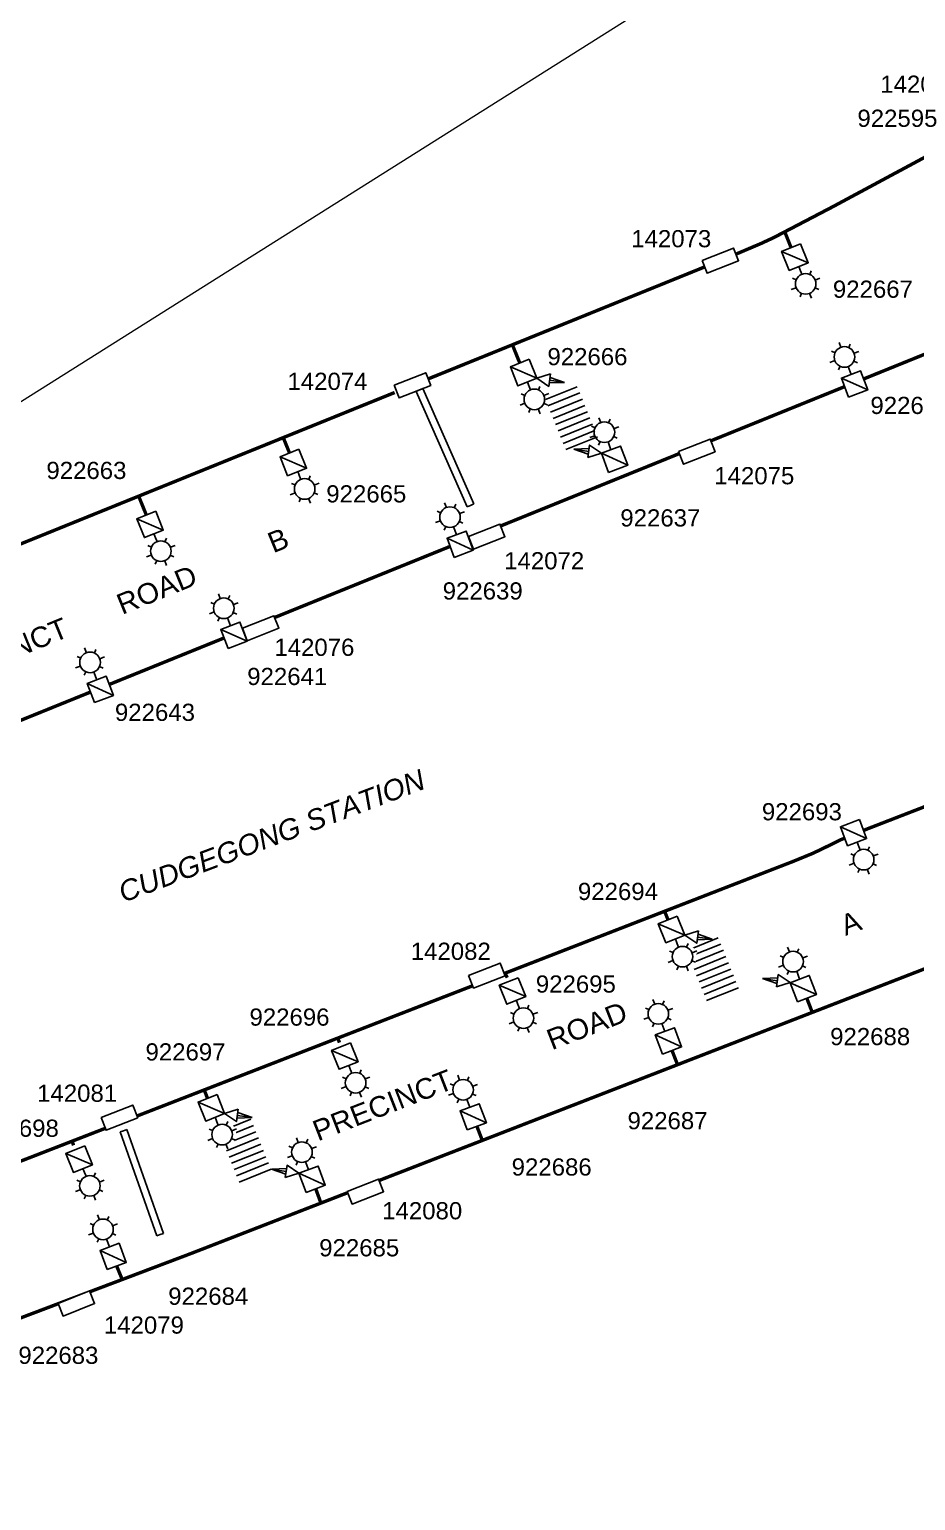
# Model space of a CAD drawing. Header units: metres. Extents: x 303957 to 307239, y 6268736 to 6272503.
# Drawn here: x 305826.3 to 305955.3, y 6269952.7 to 6270166.8 of the extents above; entities that cross this region are included whole.
import ezdxf
from ezdxf.enums import TextEntityAlignment as Align

# ---------------------------------------------------------------- set-up
doc = ezdxf.new("R2010")
doc.units = ezdxf.units.M
doc.linetypes.add('IE Trench LV', pattern=[6.5, 5, -1.5])
doc.layers.get('0').update_dxf_attribs({"color": 6})
doc.layers.add('Cadastre Land Parcels_SP_EXT', color=9, linetype='Continuous', lineweight=5)
doc.layers.add('Cadastre Roads_SP_EXT', color=9, linetype='Continuous', lineweight=5)
for name, color, linetype in [('Duct_SP_NEW', 2, 'Continuous'), ('Equip_SP_SL_NEW', 2, 'Continuous'), ('Notes_SP_MISC', 7, 'Continuous'), ('SupportsUG_SP_LV_NEW', 2, 'Continuous'), ('SupportsUG_SP_LV_SL_NEW', 2, 'Continuous'), ('Trench_SP_NEW', 2, 'Continuous')]:
    doc.layers.add(name, color=color, linetype=linetype)
doc.styles.add('iecARIAL', font='arial.ttf', dxfattribs={"height": 2})
doc.styles.add('POLE_LABEL', font='arial.ttf')
doc.styles.add('SL_LABEL', font='arial.ttf')
doc.styles.get("Standard").update_dxf_attribs({"font": 'arial.ttf'})
doc.linetypes.add('IE Trench HV', pattern='A,7,-0.2,["/",Standard,S=3,R=0,X=0.6,Y=-1.4],-2.5', length=9.7)

# ---------------------------------------------------------------- blocks, each defined once
blk = doc.blocks.new('*U48')
at = {"flags": 1}
blk.add_attdef('Z', text='', height=0.2, dxfattribs=at).set_placement((1.5, -2.8), align=Align.MIDDLE_LEFT)
blk.add_wipeout([(-1.485, -1.485), (1.485, -1.485), (1.485, 1.485), (-1.485, 1.485)])
at = {"lineweight": -3}
blk.add_lwpolyline([(-1.485, -1.485), (1.485, -1.485), (1.485, 1.485), (-1.485, 1.485)], close=True, dxfattribs=at)
at = {"flags": 128}
blk.add_lwpolyline([(-1.485, 1.485), (1.485, -1.485)], dxfattribs=at)
for tag, height, flags, p in [('ASSET_NUM', 2.5, 8, (2, 2)), ('STREET_CODE', 0.2, 9, (1.5, 0)), ('OWNED_BY', 0.2, 9, (1.5, -0.4)), ('OPERATED_BY', 0.2, 9, (1.5, -0.6)), ('STATE', 0.2, 9, (1.5, -1)), ('SUBURB', 0.2, 9, (1.5, -1.8)), ('STREETNAME', 0.2, 9, (1.5, -2)), ('COLUMN_TYPE', 0.2, 9, (1.5, -0.2)), ('USAGE', 0.2, 9, (1.5, -1.2)), ('MAINTAINED_BY', 0.2, 9, (1.5, -0.8)), ('LEGEND', 0.2, 9, (1.5, -1.4)), ('PARENT', 0.2, 9, (1.5, -1.6)), ('LOCATION', 0.2, 9, (1.5, -2.2)), ('NOTES', 0.2, 9, (1.5, -2.4)), ('LABEL_ALIGNMENT', 0.2, 9, (1.5, -2.6))]:
    blk.add_attdef(tag, text='', height=height, dxfattribs=dict(flags=flags)).set_placement(p, align=Align.MIDDLE_LEFT)
at = {"style": 'POLE_LABEL', "flags": 9}
blk.add_attdef('STRUCTURE_PLANT_NUMBER', text='', height=0.2, dxfattribs=at).set_placement((1.5, 0.242), align=Align.MIDDLE_LEFT)
blk = doc.blocks.new('*U44')
for tag, height, flags, p in [('OPERATING_VOLTAGE', 0.2, 9, (0, -1.4)), ('ORIENTATION', 0.2, 9, (0, -1.6)), ('OWNED_BY', 0.2, 9, (0, -1.8)), ('STATE', 0.2, 9, (0, -2)), ('LANTERN_TYPE', 0.2, 9, (0, -1)), ('NO_PHASES', 0.2, 9, (0, -1.2)), ('USAGE', 0.2, 9, (0, -2.2)), ('LNUMBER', 2.5, 8, (1.2, -2.8)), ('CEXIST', 0.2, 9, (0, -2.4)), ('CNEW', 0.2, 9, (0, -2.6)), ('CNUMBER', 0.2, 9, (0, -2.8)), ('CREMOVE', 0.2, 9, (0, -3)), ('CREPLACE', 0.2, 9, (0, -3.2)), ('LKINGHEIGHT', 0.2, 9, (0, -3.4)), ('LBRACKET', 0.2, 9, (0, -3.6)), ('LBRACKETVOCAB', 0.2, 9, (0, -3.8)), ('LCATEGORY', 0.2, 9, (0, -4)), ('LCHARGE1', 0.2, 9, (0, -4.2)), ('LCHARGE1PERCENT', 0.2, 9, (0, -4.4)), ('LCHARGE2', 0.2, 9, (0, -4.6)), ('LCHARGE2PERCENT', 0.2, 9, (0, -4.8)), ('LCHARGE3', 0.2, 9, (0, -5)), ('LCHARGE3PERCENT', 0.2, 9, (0, -5.2)), ('LEXIST', 0.2, 9, (0, -5.4)), ('LLAMP', 0.2, 9, (0, -5.6)), ('LLAMPVOCAB', 0.2, 9, (0, -5.8)), ('LMAST', 0.2, 9, (0, -6)), ('LMASTVOCAB', 0.2, 9, (0, -6.2)), ('LNEW', 0.2, 9, (0, -6.4)), ('SUBURB', 0.2, 9, (0, -8.6)), ('LANTNUMBER', 0.2, 9, (0, -6.6)), ('LOUTREACH', 0.2, 9, (0, -7)), ('LOUTREACHVOCAB', 0.2, 9, (0, -7.2)), ('LRATECODE', 0.2, 9, (0, -7.4)), ('LREMOVE', 0.2, 9, (0, -7.6)), ('LREPLACE', 0.2, 9, (0, -7.8)), ('LTYPE', 0.2, 9, (0, -8)), ('LTYPEVOCAB', 0.2, 9, (0, -8.2)), ('LEGEND', 0.2, 9, (0, -8.4)), ('STREETNAME', 0.2, 9, (0, -8.8)), ('LOCATION', 0.2, 9, (0, -9)), ('NOTES', 0.2, 9, (0, -9.2)), ('MAINTAINED_BY', 0.2, 9, (0, -9.86))]:
    blk.add_attdef(tag, text='', height=height, dxfattribs=dict(flags=flags)).set_placement(p, align=Align.MIDDLE_LEFT)
at = {"flags": 9}
blk.add_attdef('OPERATED_BY', (0, -9.61), '', height=0.2, dxfattribs=at)
blk.add_wipeout([(0, 4.97), (1.46, 4.18), (2.25, 2.72), (1.46, 1.26), (0, 0.36), (-1.46, 1.26), (-2.25, 2.72), (-1.46, 4.18)])
for p, q in [((0, 4.22), (0, 4.97)), ((-2.25, 2.72), (-1.5, 2.72)), ((-1.46, 4.18), (-1.06, 3.78)), ((1.46, 4.18), (1.06, 3.78)), ((1.5, 2.72), (2.25, 2.72)), ((-1.46, 1.26), (-1.06, 1.66)), ((0, 0), (0, 1.22)), ((0, 0), (0, 0)), ((1.46, 1.26), (1.06, 1.66))]:
    blk.add_line(p, q)
blk.add_circle((0, 2.72), 1.5)
at = {"style": 'SL_LABEL'}
for tag, height, flags, p in [('ASSET_NUM', 2.5, 8, (2, 2)), ('STREET_CODE', 0.2, 9, (0, -0.2))]:
    blk.add_attdef(tag, text='', height=height, dxfattribs=dict(at, flags=flags)).set_placement(p, align=Align.MIDDLE_LEFT)
at = {"flags": 1}
blk.add_attdef('Z', (0, 0), '', height=0.2, dxfattribs=at)
at = {"flags": 9}
for tag, p in [('CONSTRUCTED_VOLTAGE', (0, -0.4)), ('CONTROL_TYPE', (0, -0.6)), ('LANTERN_PURPOSE', (0, -0.8))]:
    blk.add_attdef(tag, text='', height=0.2, dxfattribs=at).set_placement(p, align=Align.MIDDLE_LEFT)
blk = doc.blocks.new('SL_FLOOD_NEW')
for p, q in [((0, 8.1), (-0.83, 3.76)), ((0.83, 3.76), (0, 8.1)), ((0, 3.76), (0, 8.1))]:
    blk.add_line(p, q)
blk.add_lwpolyline([(-1.82, 3.76), (0, 0), (1.82, 3.76)], close=True)
at = {"style": 'iecARIAL', "flags": 8}
blk.add_attdef('ASSET_NUM', (1.5, 2.02), '', height=2.5, dxfattribs=at)
for tag, p, height, flags in [('Z', (0, 0), 0.2, 1), ('CONSTRUCTED_VOLTAGE', (0, -0.2), 0.2, 9), ('CONTROL_TYPE', (0, -0.4), 0.2, 9), ('OPERATING_VOLTAGE', (0, -1.2), 0.2, 9), ('ORIENTATION', (0, -1.4), 0.2, 9), ('OWNED_BY', (0, -1.6), 0.2, 9), ('STATE', (0, -1.8), 0.2, 9), ('CEXIST', (0, -2.2), 0.2, 9), ('CNEW', (0, -2.4), 0.2, 9), ('CNUMBER', (0, -2.6), 0.2, 9), ('CREMOVE', (0, -2.8), 0.2, 9), ('CREPLACE', (0, -3), 0.2, 9), ('LANTERN_PURPOSE', (0, -0.6), 0.2, 9), ('LANTERN_TYPE', (0, -0.8), 0.2, 9), ('NO_PHASES', (0, -1), 0.2, 9), ('USAGE', (0, -2), 0.2, 9), ('LKINGHEIGHT', (0, -3.2), 0.2, 9), ('LBRACKET', (0, -3.4), 0.2, 9), ('LBRACKETVOCAB', (0, -3.6), 0.2, 9), ('LCATEGORY', (0, -3.8), 0.2, 9), ('LCHARGE1', (0, -4), 0.2, 9), ('LCHARGE1PERCENT', (0, -4.2), 0.2, 9), ('LCHARGE2', (0, -4.4), 0.2, 9), ('LNUMBER', (4.29, -3.76), 2.5, 8), ('LCHARGE2PERCENT', (0, -4.6), 0.2, 9), ('LCHARGE3', (0, -4.8), 0.2, 9), ('LCHARGE3PERCENT', (0, -5), 0.2, 9), ('LEXIST', (0, -5.2), 0.2, 9), ('LLAMP', (0, -5.4), 0.2, 9), ('LLAMPVOCAB', (0, -5.6), 0.2, 9), ('LMAST', (0, -5.8), 0.2, 9), ('LMASTVOCAB', (0, -6), 0.2, 9), ('LNEW', (0, -6.2), 0.2, 9), ('LANTNUMBER', (0, -6.4), 0.2, 9), ('LOUTREACH', (0, -6.8), 0.2, 9), ('LOUTREACHVOCAB', (0, -7), 0.2, 9), ('LRATECODE', (0, -7.2), 0.2, 9), ('LREMOVE', (0, -7.4), 0.2, 9), ('LREPLACE', (0, -7.6), 0.2, 9), ('LTYPE', (0, -7.8), 0.2, 9), ('LTYPEVOCAB', (0, -8), 0.2, 9), ('LEGEND', (0, -8.2), 0.2, 9), ('LOCATION', (0, -8.4), 0.2, 9), ('NOTES', (0, -8.6), 0.2, 9), ('STREETNAME', (0, -8.8), 0.2, 9), ('SUBURB', (0, -9), 0.2, 9)]:
    blk.add_attdef(tag, p, '', height=height, dxfattribs=dict(flags=flags))
blk = doc.blocks.new('PILLAR_NEW')
blk.add_wipeout([(-2.47, 0.99), (2.47, 0.99), (2.47, -0.99), (-2.47, -0.99)])
at = {"lineweight": -3}
blk.add_lwpolyline([(-2.47, 0.99), (2.47, 0.99), (2.47, -0.99), (-2.47, -0.99)], close=True, dxfattribs=at)
for tag, height, flags, p in [('ASSET_NUM', 2.5, 8, (2, 4)), ('STREET_CODE', 0.2, 9, (1.5, 2)), ('OWNED_BY', 0.2, 9, (1.5, 1.8)), ('OPERATED_BY', 0.2, 9, (1.5, 1.6)), ('STATE', 0.2, 9, (1.5, 1.2)), ('SUPPORT_TYPE', 0.2, 9, (1.5, 1)), ('SUBURB', 0.2, 9, (1.5, 0.2)), ('STREETNAME', 0.2, 9, (1.5, 0)), ('MAINTAINED_BY', 0.2, 9, (1.5, 1.4)), ('USAGE', 0.2, 9, (1.5, 0.8)), ('LEGEND', 0.2, 9, (1.5, 0.6)), ('PARENT', 0.2, 9, (1.5, 0.4)), ('Z', 0.2, 1, (1.5, -0.6)), ('LOCATION', 0.2, 9, (1.5, -0.2)), ('NOTES', 0.2, 9, (1.5, -0.4))]:
    blk.add_attdef(tag, text='', height=height, dxfattribs=dict(flags=flags)).set_placement(p, align=Align.MIDDLE_LEFT)

msp = doc.modelspace()

# ---------------------------------------------------------------- linework, layer by layer
at = {"layer": 'Cadastre Land Parcels_SP_EXT', "linetype": 'Continuous'}
msp.add_lwpolyline([(305922.03, 6270245.14), (305915.74, 6270255.09), (305911.48, 6270252.4), (305731.6, 6270138.72), (305678.44, 6270105.12), (305695.56, 6270077.98), (305716.75, 6270044.46), (305954.29, 6270194.09), (305933.03, 6270227.73), (305924.67, 6270240.96)], dxfattribs=at)
at = {"layer": 'Duct_SP_NEW'}
for p in [(305845.85, 6269991.6, 59.75), (305844.87, 6269991.26, 59.75)]:
    msp.add_line(p, (305845.36, 6269991.43, 59.75), dxfattribs=at)
at = {"layer": 'Notes_SP_MISC', "color": 2, "linetype": 'IE Trench HV', "elevation": -0.73, "flags": 128}
for points in [[(305922.72, 6270030.92), (305927.36, 6270032.8)], [(305923.09, 6270030.01), (305927.72, 6270031.89)], [(305923.46, 6270029.1), (305928.09, 6270030.98)], [(305923.82, 6270028.19), (305928.46, 6270030.07)], [(305924.19, 6270027.28), (305928.83, 6270029.16)], [(305924.56, 6270026.38), (305929.2, 6270028.25)], [(305924.93, 6270025.47), (305929.56, 6270027.34)]]:
    msp.add_lwpolyline(points, dxfattribs=at)
at = {"layer": 'Notes_SP_MISC', "color": 2, "linetype": 'IE Trench HV', "flags": 128}
for points in [[(305854.66, 6270004.52), (305859.3, 6270006.39)], [(305855.03, 6270003.61), (305859.67, 6270005.48)], [(305855.4, 6270002.7), (305860.03, 6270004.57)], [(305855.77, 6270001.79), (305860.4, 6270003.67)], [(305856.13, 6270000.88), (305860.77, 6270002.76)], [(305856.5, 6269999.97), (305861.14, 6270001.85)], [(305856.87, 6269999.06), (305861.51, 6270000.94)]]:
    msp.add_lwpolyline(points, dxfattribs=at)
at = {"layer": 'Trench_SP_NEW', "linetype": 'IE Trench HV', "const_width": 0.5, "flags": 128}
for points in [[(305963.72, 6270152.33), (305962.36, 6270151.27), (305958.21, 6270149.05), (305943.35, 6270141.06), (305934.66, 6270136.52), (305932.8, 6270135.66), (305928.33, 6270133.76), (305923.53, 6270131.82), (305914.27, 6270128.07), (305905.19, 6270124.39), (305894.09, 6270119.9), (305884.38, 6270115.97)], [(305760, 6269952.95), (305760, 6269952.95), (305772.71, 6269959.87), (305787.64, 6269965.4), (305822.41, 6269978.29), (305849.87, 6269988.67), (305885.27, 6270002.41), (305966.97, 6270034.1), (305993.72, 6270044.48), (305996.23, 6270045.45), (305997.66, 6270045.83), (305999.5, 6270046.06), (306002.57, 6270045.79), (306004.9, 6270045.01), (306006.69, 6270044.02), (306009.11, 6270041.89), (306010.66, 6270039.6), (306011.36, 6270038), (306012.09, 6270035.42), (306020.93, 6269998.92), (306021.86, 6269994.55), (306022.6, 6269990.71), (306023.77, 6269978.97), (306026.79, 6269962.33)], [(305939.51, 6270025.83), (305940.31, 6270023.76)], [(305919.89, 6270018.21), (305920.69, 6270016.15)], [(305891.48, 6270007.17), (305892.27, 6270005.12)], [(305839.03, 6269986.84), (305839.84, 6269984.88)]]:
    msp.add_lwpolyline(points, dxfattribs=at)
at = {"layer": 'Trench_SP_NEW', "linetype": 'IE Trench LV', "const_width": 0.5, "flags": 128}
for points in [[(305936.3, 6270137.38), (305937.22, 6270135.08)], [(305897.73, 6270118.26), (305896.65, 6270120.93)], [(305864.2, 6270105.18), (305863.29, 6270107.42)], [(305843.34, 6270096.18), (305842.24, 6270098.89)], [(305895.89, 6270028.81), (305895.59, 6270029.47)], [(305871.47, 6270019.36), (305871.23, 6270020.02)], [(305852.26, 6270011.25), (305851.78, 6270012.48)], [(305832.76, 6270004.41), (305832.54, 6270005.01)]]:
    msp.add_lwpolyline(points, dxfattribs=at)
at = {"layer": 'Trench_SP_NEW', "linetype": 'IE Trench HV', "const_width": 0.5, "flags": 128}
for points, elevation in [([(305734.74, 6270022.5), (305734.66, 6270025.53), (305735.03, 6270027.67), (305735.89, 6270029.24), (305737.37, 6270030.66), (305741.2, 6270032.32), (305773.04, 6270045.21), (305873.61, 6270085.93), (305973.71, 6270126.46)], 61.79), ([(305868.01, 6269998.09), (305868.77, 6269996.01)], 59.5)]:
    msp.add_lwpolyline(points, dxfattribs=dict(at, elevation=elevation))
at = {"layer": 'Trench_SP_NEW', "linetype": 'IE Trench LV', "const_width": 0.5, "flags": 128}
for points, elevation in [([(306002.08, 6270080.1), (306002.04, 6270078.32), (306000.91, 6270074.81), (305999.38, 6270072.44), (305996.23, 6270069.54), (305993.51, 6270068.04), (305986.7, 6270065.36), (305960.48, 6270055.18), (305948.48, 6270050.53), (305944.38, 6270048.86), (305941.73, 6270047.55), (305940.31, 6270046.88), (305937.48, 6270045.72), (305934.2, 6270044.45), (305901.57, 6270031.79), (305861.95, 6270016.42), (305797.38, 6269991.37), (305761.26, 6269977.36), (305758.91, 6269976.45), (305757.91, 6269976.08), (305756.9, 6269975.92), (305755.33, 6269976.07), (305755.03, 6269976.19)], 59.62), ([(305919.29, 6270037.27), (305918.81, 6270038.48)], 58.9)]:
    msp.add_lwpolyline(points, dxfattribs=dict(at, elevation=elevation))

# ---------------------------------------------------------------- texts
at = {"layer": 'Notes_SP_MISC', "linetype": 'ByBlock', "insert": (305838.95, 6270042.51, 60.24), "char_height": 3, "attachment_point": 1, "rotation": 20.7087, "style": 'iecARIAL'}
msp.add_mtext_dynamic_manual_height_columns('{\\fArial|b0|i1|c0|p34;CUDGEGONG STATION}', width=47.4427, gutter_width=4, heights=[0], dxfattribs=at)

# ---------------------------------------------------------------- next in the draw order: block references
at = {"layer": 'Equip_SP_SL_NEW'}
for p, rotation in [((305865.39, 6270102.48), 201.8767882797694), ((305855.59, 6270080.04, 59.62), 20.61774526793839), ((305836.12, 6270072.16, 60.04), 20.61774526793839), ((305918.85, 6270021), 20.61774526793839), ((305872.81, 6270016.04), 201.8767882797694), ((305890.43, 6270009.95), 20.61774526793839), ((305834.12, 6270001.03), 201.8767882797694)]:
    msp.add_blockref('*U44', p, dxfattribs=dict(at, rotation=rotation))
at = {"layer": 'SupportsUG_SP_LV_NEW'}
ref = msp.add_blockref('PILLAR_NEW', (305926.92, 6270133.18, 58.63), dxfattribs=dict(at, rotation=21.52127260956281))
ref.add_attrib('ASSET_NUM', '142073', dxfattribs={"layer": '0', "height": 2.5}).set_placement((305913.95, 6270136.38, 58.63), align=Align.MIDDLE_LEFT)
ref = msp.add_blockref('PILLAR_NEW', (305882.09, 6270115.03, 59.07), dxfattribs=dict(at, rotation=21.52127260956281))
ref.add_attrib('ASSET_NUM', '142074', dxfattribs={"layer": '0', "height": 2.5}).set_placement((305863.9, 6270115.62, 59.07), align=Align.MIDDLE_LEFT)
at = {"layer": 'SupportsUG_SP_LV_NEW', "rotation": 21.52127260956281}
msp.add_blockref('PILLAR_NEW', (305839.43, 6270008.43), dxfattribs=at)
at = {"layer": 'SupportsUG_SP_LV_SL_NEW'}
ref = msp.add_blockref('*U48', (305963.64, 6270151.15), dxfattribs=dict(at, rotation=245.5748966277582))
ref.add_attrib('ASSET_NUM', '922595', dxfattribs={"layer": '0', "height": 2.5}).set_placement((305946.88, 6270153.91), align=Align.MIDDLE_LEFT)
ref = msp.add_blockref('*U48', (305937.78, 6270133.7), dxfattribs=dict(at, rotation=201.8767882797694))
ref.add_attrib('ASSET_NUM', '922667', dxfattribs={"layer": '0', "height": 2.5}).set_placement((305943.31, 6270129.03), align=Align.MIDDLE_LEFT)
ref = msp.add_blockref('*U48', (305898.28, 6270116.89), dxfattribs=dict(at, rotation=201.8767882797694))
ref.add_attrib('ASSET_NUM', '922666', dxfattribs={"layer": '0', "height": 2.5}).set_placement((305901.75, 6270119.21), align=Align.MIDDLE_LEFT)
ref = msp.add_blockref('*U48', (305946.47, 6270115.23), dxfattribs=dict(at, rotation=20.61774526793839))
ref.add_attrib('ASSET_NUM', '922635', dxfattribs={"layer": '0', "height": 2.5}).set_placement((305948.77, 6270112.11), align=Align.MIDDLE_LEFT)
ref = msp.add_blockref('*U48', (305911.53, 6270104.28, 58.7), dxfattribs=dict(at, rotation=20.61774526793839))
ref.add_attrib('ASSET_NUM', '922637', dxfattribs={"layer": '0', "height": 2.5}).set_placement((305912.36, 6270095.74, 58.7), align=Align.MIDDLE_LEFT)
ref = msp.add_blockref('*U48', (305843.89, 6270094.8), dxfattribs=dict(at, rotation=201.8767882797694))
ref.add_attrib('ASSET_NUM', '922663', dxfattribs={"layer": '0', "height": 2.5}).set_placement((305828.8, 6270102.65), align=Align.MIDDLE_LEFT)
ref = msp.add_blockref('*U48', (305889.04, 6270091.91, 59.07), dxfattribs=dict(at, rotation=20.61774526793839))
ref.add_attrib('ASSET_NUM', '922639', dxfattribs={"layer": '0', "height": 2.5}).set_placement((305886.5, 6270085.11, 59.07), align=Align.MIDDLE_LEFT)
ref = msp.add_blockref('*U48', (305946.31, 6270049.93, -58.5), dxfattribs=dict(at, rotation=200.7276662283529))
ref.add_attrib('ASSET_NUM', '922693', dxfattribs={"layer": '0', "height": 2.5}).set_placement((305932.97, 6270052.97, -58.5), align=Align.MIDDLE_LEFT)
ref = msp.add_blockref('*U48', (305919.82, 6270035.83, 0.24), dxfattribs=dict(at, rotation=201.8767882797694))
ref.add_attrib('ASSET_NUM', '922694', dxfattribs={"layer": '0', "height": 2.5}).set_placement((305906.19, 6270041.37, 0.24), align=Align.MIDDLE_LEFT)
ref = msp.add_blockref('*U48', (305896.66, 6270026.88), dxfattribs=dict(at, rotation=201.8767882797694))
ref.add_attrib('ASSET_NUM', '922695', dxfattribs={"layer": '0', "height": 2.5}).set_placement((305900.06, 6270027.89), align=Align.MIDDLE_LEFT)
ref = msp.add_blockref('*U48', (305939, 6270027.22), dxfattribs=dict(at, rotation=20.61774526793839))
ref.add_attrib('ASSET_NUM', '922688', dxfattribs={"layer": '0', "height": 2.5}).set_placement((305942.91, 6270020.24), align=Align.MIDDLE_LEFT)
ref = msp.add_blockref('*U48', (305852.82, 6270009.87), dxfattribs=dict(at, rotation=201.8767882797694))
ref.add_attrib('ASSET_NUM', '922697', dxfattribs={"layer": '0', "height": 2.5}).set_placement((305843.23, 6270018.01), align=Align.MIDDLE_LEFT)
ref = msp.add_blockref('*U48', (305867.48, 6269999.48, 59.5), dxfattribs=dict(at, rotation=20.61774526793839))
ref.add_attrib('ASSET_NUM', '922685', dxfattribs={"layer": '0', "height": 2.5}).set_placement((305868.52, 6269989.5, 59.5), align=Align.MIDDLE_LEFT)
ref = msp.add_blockref('*U48', (305822.42, 6269981.99), dxfattribs=dict(at, rotation=20.61774526793839))
ref.add_attrib('ASSET_NUM', '922683', dxfattribs={"layer": '0', "height": 2.5}).set_placement((305824.72, 6269973.85), align=Align.MIDDLE_LEFT)

# ---------------------------------------------------------------- next in the draw order: linework, layer by layer
at = {"layer": 'Duct_SP_NEW'}
for p in [(305882.65, 6270114.16, 59), (305883.6, 6270114.58, 59)]:
    msp.add_line(p, (305883.12, 6270114.37, 59), dxfattribs=at)
at = {"layer": 'Notes_SP_MISC', "color": 2, "linetype": 'IE Trench HV', "elevation": -0.73, "flags": 128}
for points in [[(305921.99, 6270032.74), (305926.62, 6270034.61)], [(305922.35, 6270031.83), (305926.99, 6270033.7)]]:
    msp.add_lwpolyline(points, dxfattribs=at)
at = {"layer": 'Notes_SP_MISC', "color": 2, "linetype": 'IE Trench HV', "flags": 128}
for points in [[(305853.93, 6270006.33), (305858.56, 6270008.21)], [(305854.3, 6270005.42), (305858.93, 6270007.3)]]:
    msp.add_lwpolyline(points, dxfattribs=at)

# ---------------------------------------------------------------- next in the draw order: block references
at = {"layer": 'Equip_SP_SL_NEW'}
for p, rotation in [((305938.33, 6270132.33), 201.8767882797694), ((305945.95, 6270116.62), 20.61774526793839), ((305898.83, 6270115.51), 201.8767882797694), ((305911, 6270105.67, 58.7), 20.61774526793839), ((305888.52, 6270093.3, 59.07), 20.61774526793839), ((305844.45, 6270093.42), 201.8767882797694), ((305946.83, 6270048.54, -58.5), 200.7276662283529), ((305938.47, 6270028.61), 20.61774526793839), ((305897.24, 6270025.45), 201.8767882797694), ((305866.96, 6270000.87, 59.5), 20.61774526793839), ((305838, 6269989.63), 20.61774526793839)]:
    msp.add_blockref('*U44', p, dxfattribs=dict(at, rotation=rotation))
at = {"layer": 'SupportsUG_SP_LV_NEW'}
ref = msp.add_blockref('PILLAR_NEW', (305964.74, 6270158.51, 60), dxfattribs=dict(at, rotation=272.4395370539626))
ref.add_attrib('ASSET_NUM', '142072', dxfattribs={"layer": '0', "height": 2.5}).set_placement((305950.21, 6270158.87, 60), align=Align.MIDDLE_LEFT)
ref = msp.add_blockref('PILLAR_NEW', (305923.49, 6270105.38, 58.64), dxfattribs=dict(at, rotation=21.52127260956281))
ref.add_attrib('ASSET_NUM', '142075', dxfattribs={"layer": '0', "height": 2.5}).set_placement((305926.04, 6270101.88, 58.64), align=Align.MIDDLE_LEFT)
at = {"layer": 'SupportsUG_SP_LV_NEW', "rotation": 21.52127260956281}
msp.add_blockref('PILLAR_NEW', (305875.24, 6269997.68), dxfattribs=at)
at = {"layer": 'SupportsUG_SP_LV_SL_NEW'}
ref = msp.add_blockref('*U48', (305864.75, 6270103.8), dxfattribs=dict(at, rotation=201.8767882797694))
ref.add_attrib('ASSET_NUM', '922665', dxfattribs={"layer": '0', "height": 2.5}).set_placement((305869.55, 6270099.24), align=Align.MIDDLE_LEFT)
ref = msp.add_blockref('*U48', (305856.11, 6270078.65, 59.62), dxfattribs=dict(at, rotation=20.61774526793839))
ref.add_attrib('ASSET_NUM', '922641', dxfattribs={"layer": '0', "height": 2.5}).set_placement((305858.04, 6270072.66, 59.62), align=Align.MIDDLE_LEFT)
ref = msp.add_blockref('*U48', (305836.65, 6270070.77, 60.04), dxfattribs=dict(at, rotation=20.61774526793839))
ref.add_attrib('ASSET_NUM', '922643', dxfattribs={"layer": '0', "height": 2.5}).set_placement((305838.78, 6270067.44, 60.04), align=Align.MIDDLE_LEFT)
ref = msp.add_blockref('*U48', (305872.25, 6270017.41), dxfattribs=dict(at, rotation=201.8767882797694))
ref.add_attrib('ASSET_NUM', '922696', dxfattribs={"layer": '0', "height": 2.5}).set_placement((305858.37, 6270023.08), align=Align.MIDDLE_LEFT)
ref = msp.add_blockref('*U48', (305919.37, 6270019.61), dxfattribs=dict(at, rotation=20.61774526793839))
ref.add_attrib('ASSET_NUM', '922687', dxfattribs={"layer": '0', "height": 2.5}).set_placement((305913.41, 6270008), align=Align.MIDDLE_LEFT)
ref = msp.add_blockref('*U48', (305890.95, 6270008.56), dxfattribs=dict(at, rotation=20.61774526793839))
ref.add_attrib('ASSET_NUM', '922686', dxfattribs={"layer": '0', "height": 2.5}).set_placement((305896.54, 6270001.26), align=Align.MIDDLE_LEFT)
ref = msp.add_blockref('*U48', (305833.56, 6270002.4), dxfattribs=dict(at, rotation=201.8767882797694))
ref.add_attrib('ASSET_NUM', '922698', dxfattribs={"layer": '0', "height": 2.5}).set_placement((305818.96, 6270006.9), align=Align.MIDDLE_LEFT)

# ---------------------------------------------------------------- next in the draw order: linework, layer by layer
at = {"layer": 'Duct_SP_NEW'}
for p, q in [((305882.65, 6270114.16, 59), (305890.07, 6270097.35, 59)), ((305883.6, 6270114.58, 59), (305891.02, 6270097.77, 59)), ((305890.07, 6270097.35, 59), (305890.54, 6270097.56, 59)), ((305891.02, 6270097.77, 59), (305890.54, 6270097.56, 59))]:
    msp.add_line(p, q, dxfattribs=at)
at = {"layer": 'Notes_SP_MISC', "color": 2, "linetype": 'IE Trench HV', "flags": 128}
for points in [[(305901.46, 6270112.95), (305906.1, 6270114.83)], [(305901.83, 6270112.05), (305906.47, 6270113.92)], [(305902.2, 6270111.14), (305906.83, 6270113.01)], [(305902.57, 6270110.23), (305907.2, 6270112.1)], [(305902.94, 6270109.32), (305907.57, 6270111.2)], [(305903.3, 6270108.41), (305907.94, 6270110.29)], [(305903.67, 6270107.5), (305908.31, 6270109.38)], [(305904.04, 6270106.59), (305908.67, 6270108.47)], [(305904.41, 6270105.68), (305909.04, 6270107.56)]]:
    msp.add_lwpolyline(points, dxfattribs=at)

# ---------------------------------------------------------------- next in the draw order: block references
at = {"layer": 'Equip_SP_SL_NEW', "linetype": 'IE Trench LV'}
for p, xscale, yscale, zscale, rotation in [((305900.21, 6270116.06), 0.4999999999999999, 0.4999999999999999, 0.4999999999999999, 261.586909996122), ((305909.62, 6270105.15, 58.7), 0.4999999999999998, 0.4999999999999998, 0.4999999999999998, 81.58690999612196), ((305937.08, 6270028.09), 0.4999999999999997, 0.4999999999999997, 0.4999999999999997, 81.58690999612196), ((305865.57, 6270000.34, 59.5), 0.4999999999999997, 0.4999999999999997, 0.4999999999999997, 81.58690999612196)]:
    msp.add_blockref('SL_FLOOD_NEW', p, dxfattribs=dict(at, xscale=xscale, yscale=yscale, zscale=zscale, rotation=rotation))
at = {"layer": 'Equip_SP_SL_NEW', "rotation": 201.8767882797694}
msp.add_blockref('*U44', (305853.37, 6270008.5), dxfattribs=at)
at = {"layer": 'SupportsUG_SP_LV_NEW'}
ref = msp.add_blockref('PILLAR_NEW', (305892.9, 6270093, 58.97), dxfattribs=dict(at, rotation=21.52127260956281))
ref.add_attrib('ASSET_NUM', '142072', dxfattribs={"layer": '0', "height": 2.5}).set_placement((305895.45, 6270089.5, 58.97), align=Align.MIDDLE_LEFT)
ref = msp.add_blockref('PILLAR_NEW', (305859.99, 6270079.68, 59.52), dxfattribs=dict(at, rotation=21.52127260956281))
ref.add_attrib('ASSET_NUM', '142076', dxfattribs={"layer": '0', "height": 2.5}).set_placement((305861.99, 6270076.91, 59.52), align=Align.MIDDLE_LEFT)
ref = msp.add_blockref('PILLAR_NEW', (305892.93, 6270029.12, 59.28), dxfattribs=dict(at, rotation=21.52127260956281))
ref.add_attrib('ASSET_NUM', '142082', dxfattribs={"layer": '0', "height": 2.5}).set_placement((305881.85, 6270032.66, 59.28), align=Align.MIDDLE_LEFT)
ref = msp.add_blockref('PILLAR_NEW', (305839.43, 6270008.43), dxfattribs=dict(at, rotation=21.52127260956281))
ref.add_attrib('ASSET_NUM', '142081', dxfattribs={"layer": '0', "height": 2.5}).set_placement((305827.45, 6270012), align=Align.MIDDLE_LEFT)
ref = msp.add_blockref('PILLAR_NEW', (305875.24, 6269997.68), dxfattribs=dict(at, rotation=21.52127260956281))
ref.add_attrib('ASSET_NUM', '142080', dxfattribs={"layer": '0', "height": 2.5}).set_placement((305877.69, 6269994.89), align=Align.MIDDLE_LEFT)
at = {"layer": 'SupportsUG_SP_LV_SL_NEW'}
ref = msp.add_blockref('*U48', (305838.52, 6269988.24), dxfattribs=dict(at, rotation=20.61774526793839))
ref.add_attrib('ASSET_NUM', '922684', dxfattribs={"layer": '0', "height": 2.5}).set_placement((305846.54, 6269982.45), align=Align.MIDDLE_LEFT)

# ---------------------------------------------------------------- next in the draw order: linework, layer by layer
at = {"layer": 'Duct_SP_NEW'}
for p, q in [((305840.53, 6270006.7, 59.75), (305840.04, 6270006.53, 59.75)), ((305840.53, 6270006.7, 59.75), (305845.85, 6269991.6, 59.75)), ((305839.55, 6270006.36, 59.75), (305840.04, 6270006.53, 59.75)), ((305839.55, 6270006.36, 59.75), (305844.87, 6269991.26, 59.75))]:
    msp.add_line(p, q, dxfattribs=at)
at = {"layer": 'Trench_SP_NEW', "linetype": 'IE Trench LV', "const_width": 0.5, "elevation": 61.14, "flags": 128}
msp.add_lwpolyline([(305775.28, 6270065.45), (305776.9, 6270067.76), (305780.29, 6270072.5), (305781.67, 6270073.89), (305785.02, 6270075.74), (305791.45, 6270078.34), (305831.31, 6270094.48), (305879.51, 6270113.99)], dxfattribs=at)

# ---------------------------------------------------------------- next in the draw order: block references
at = {"layer": 'Equip_SP_SL_NEW', "linetype": 'IE Trench LV', "xscale": 0.4999999999999997, "yscale": 0.4999999999999997, "zscale": 0.4999999999999997, "rotation": 261.586909996122}
msp.add_blockref('SL_FLOOD_NEW', (305854.75, 6270009.05), dxfattribs=at)
at = {"layer": 'SupportsUG_SP_LV_NEW'}
ref = msp.add_blockref('PILLAR_NEW', (305833.16, 6269981.38), dxfattribs=dict(at, rotation=21.52127260956281))
ref.add_attrib('ASSET_NUM', '142079', dxfattribs={"layer": '0', "height": 2.5}).set_placement((305837.17, 6269978.25), align=Align.MIDDLE_LEFT)

# ---------------------------------------------------------------- next in the draw order: texts
at = {"layer": 'Cadastre Roads_SP_EXT'}
for s, rotation, p in [('PRECINCT       ROAD          B ', 22.1644, (305812.44, 6270070.45, 60.05)), ('PRECINCT             ROAD                             A ', 21.2718, (305868.33, 6270004.97, 59.21))]:
    msp.add_text(s, height=3, rotation=rotation, dxfattribs=at).set_placement(p)

# ---------------------------------------------------------------- next in the draw order: block references
at = {"layer": 'Equip_SP_SL_NEW', "rotation": 201.8767882797694}
msp.add_blockref('*U44', (305920.4, 6270034.4, 0.24), dxfattribs=at)

# ---------------------------------------------------------------- next in the draw order: block references
at = {"layer": 'Equip_SP_SL_NEW', "linetype": 'IE Trench LV', "xscale": 0.4999999999999999, "yscale": 0.4999999999999999, "zscale": 0.4999999999999999, "rotation": 261.586909996122}
msp.add_blockref('SL_FLOOD_NEW', (305921.75, 6270035, 0.24), dxfattribs=at)

doc.saveas('drawing.dxf')
